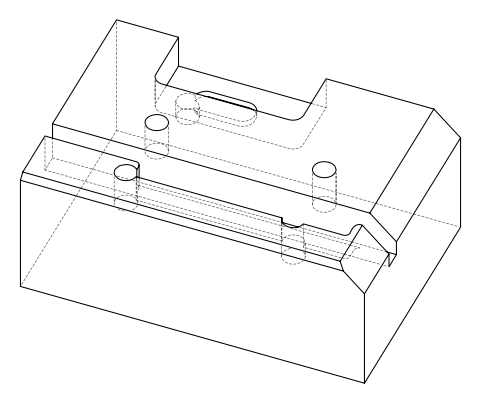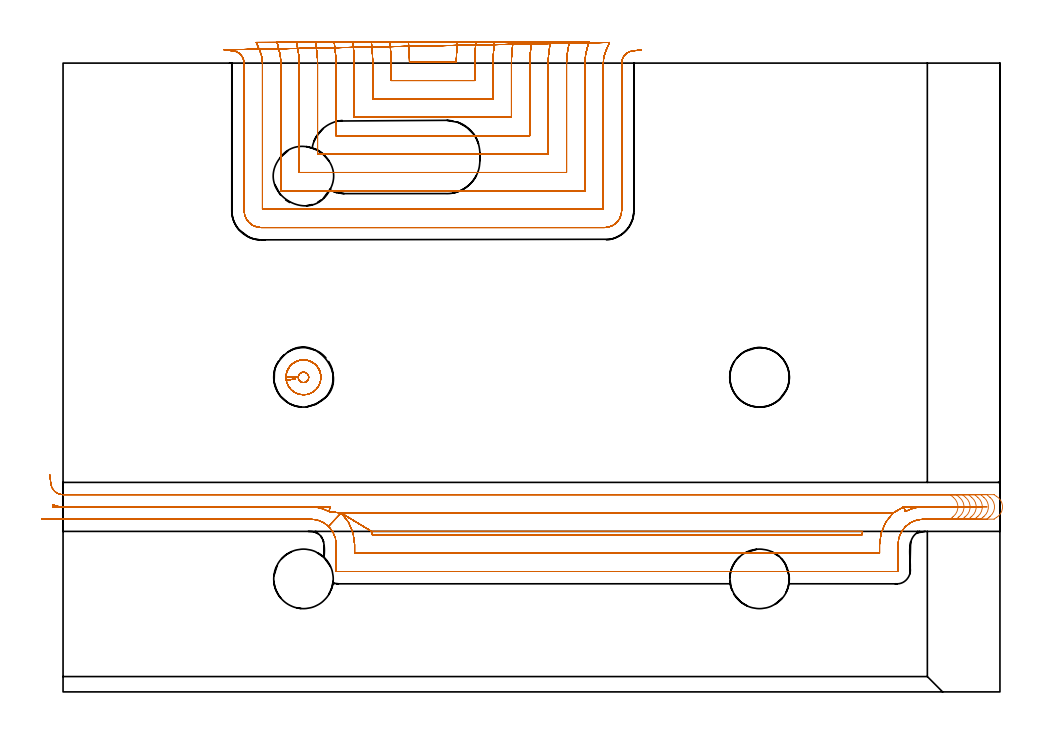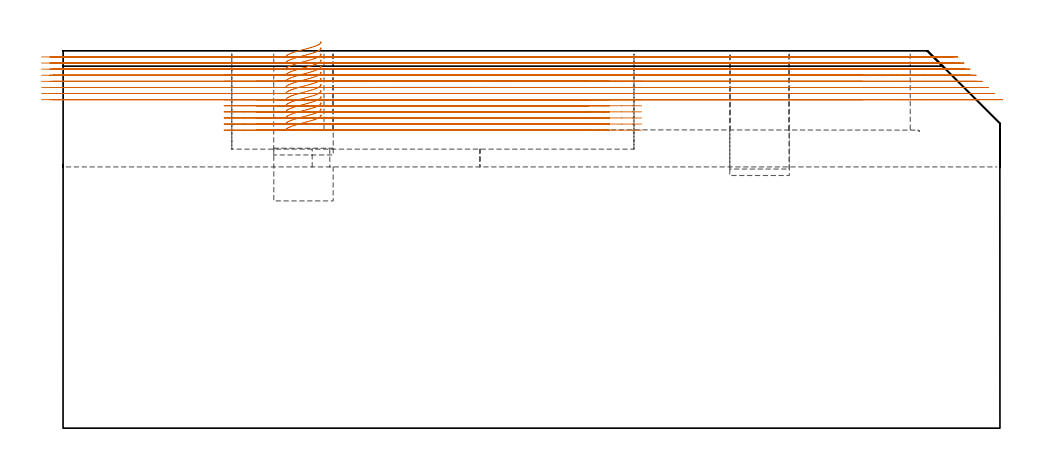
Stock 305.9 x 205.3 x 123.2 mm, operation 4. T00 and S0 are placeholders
(PLAN: 14 operations, 7 tool changes, 154.8 min)
(1 AREA_MILL | FG_CHAMFER_SURFACE | UGT0205_001 | 4.03 min | 17022 mm3)
(2 AREA_MILL_1 | FG_CHAMFER_SURFACE_1 | UGT0205_001 | 10.15 min | 40128 mm3)
(3 AREA_MILL_2 | FG_CHAMFER_SURFACE_2 | UGT0205_001 | 4.74 min | 3551 mm3)
(4 MILL_OPEN_POCKET | POCKET_OPEN | NXT0201_009 | Follow Part, ap 2, ae 75% | 119.11 min | 418140 mm3)
(5 MILL_OPEN_POCKET_1 | POCKET_OPEN_1 | NXT0201_012 | Follow Part, ap 4, ae 75% | 1.21 min | 14611 mm3)
(6 MILL_SLOT | SLOT_PARTIAL_RECTANGULAR | NXT0201_012 | Follow Part, ap 4, ae 75% | 5.15 min | 39175 mm3)
(7 MILL_RECTANGULAR_SLOT | SLOT_RECTANGULAR | NXT0201_011 | Follow Part, ap 3, ae 75% | 6.76 min | 58748 mm3)
(8 MILL_BLIND_HOLE_FROM_SOLID_MATERIAL | STEP1POCKET | NXT0201_012 | Spiral | 0.52 min | 9652 mm3)
(9 MILL_BLIND_HOLE_FROM_SOLID_MATERIAL_1 | STEP1POCKET_1 | NXT0201_012 | Spiral | 0.59 min | 7385 mm3)
(10 MILL_BLIND_HOLE_FROM_SOLID_MATERIAL_2 | STEP1POCKET_2 | NXT0201_012 | Spiral | 0.46 min | 1780 mm3)
(11 MILL_BLIND_HOLE_FROM_SOLID_MATERIAL_3 | STEP1POCKET_3 | NXT0201_012 | Spiral | 0.52 min | 3749 mm3)
(12 SPOT_DRILL | STEP1POCKET_4 | NXT0321_9005460120000 | 0.06 min | 182 mm3)
(13 DRILL_BLIND_HOLE_INTO_CENTER | STEP1POCKET_4 | NXT0301_128 | 0.08 min | 1522 mm3)
(14 MILL_ROUGH_BLIND_HOLE_CONTOUR | STEP1POCKET_4 | NXT0201_009 | Spiral | 1.47 min | 2857 mm3)
(TOOL UGT0205_001 | Chamfer Mill 20 x 3 x 45 deg. | D20 FL50 Z2)
(TOOL NXT0201_009 | ENDMILL 8mm [2P460-0800-NA 1630] | D8 FL26 Z6)
(TOOL NXT0201_012 | ENDMILL 16mm [2P460-1600-NA 1630] | D16 FL38 Z6)
(TOOL NXT0201_011 | ENDMILL 12mm [2P460-1200-NA 1630] | D12 FL38 Z6)
(TOOL NXT0321_9005460120000 | NC Spot Drill, 142deg, 12mm, Carbide, Uncoated | D12 PA142 FL30 Z2)
(TOOL NXT0301_128 | Carbide Drill 12mm [861.1-1200-036A1-GP GC34] | D12 PA150 FL37.4 Z2)
(OP 4 MILL_OPEN_POCKET, part 1 of 2)
G17 G21 G94 G90
T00 M6
G54
G17 G0 G90 X112.755 Y212.293 S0 M3
G43 Z133.2 H1
Z121.208
G94 G1 X112.962 Y209.3 F250.
G2 X113.099 Y205.6 R58. F500.
G1 X128.401
G2 X128.538 Y209.3 R58.
G1 X128.745 Y212.293 F250.
X106.715 Y212.291
X106.946 Y209.3
G2 X107.1 Y205.3 R52. F500.
G1 Y199.6
X134.4
Y205.3
G2 X134.554 Y209.3 R52.
G1 X134.785 Y212.291 F250.
X100.665 Y212.289
X100.926 Y209.3
G2 X101.1 Y205.3 R46. F500.
G1 Y193.6
X140.4
Y205.3
G2 X140.574 Y209.3 R46.
G1 X140.835 Y212.289 F250.
X94.599 Y212.285
X94.899 Y209.3
G2 X95.1 Y205.3 R40. F500.
G1 Y187.6
X146.4
Y205.3
G2 X146.601 Y209.3 R40.
G1 X146.901 Y212.285 F250.
X88.511 Y212.279
X88.864 Y209.3
G2 X89.1 Y205.3 R34. F500.
G1 Y181.6
X152.4
Y205.3
G2 X152.636 Y209.3 R34.
G1 X152.989 Y212.279 F250.
X82.384 Y212.269
X82.813 Y209.3
G2 X83.1 Y205.3 R28. F500.
G1 Y175.6
X158.4
Y205.3
G2 X158.687 Y209.3 R28.
G1 X159.116 Y212.269 F250.
X76.188 Y212.25
X76.733 Y209.3
G2 X77.1 Y205.3 R22. F500.
G1 Y169.6
X164.4
Y205.3
G2 X164.767 Y209.3 R22.
G1 X165.312 Y212.25 F250.
X69.842 Y212.205
X70.592 Y209.3
G2 X71.1 Y205.3 R16. F500.
G1 Y163.6
X170.4
Y205.3
G2 X170.908 Y209.3 R16.
G1 X171.658 Y212.205 F250.
X63.065 Y212.05
X64.265 Y209.3
G2 X65.1 Y205.3 R10. F500.
G1 Y157.6
X176.4
Y205.3
G2 X177.235 Y209.3 R10.
G1 X178.435 Y212.05 F250.
X52.611 Y209.637
X55.589 Y209.27
G2 X59.1 Y205.3 R4. F500.
G1 Y157.2
G3 X64.7 Y151.6 R5.6
G1 X176.8
G3 X182.4 Y157.2 R5.6
G1 Y205.3
G2 X185.911 Y209.27 R4.
G1 X188.889 Y209.637 F250.
G0 X112.755 Y212.293 Z119.215
G1 X112.962 Y209.3
G2 X113.099 Y205.6 R58. F500.
G1 X128.401
G2 X128.538 Y209.3 R58.
G1 X128.745 Y212.293 F250.
X106.715 Y212.291
X106.946 Y209.3
G2 X107.1 Y205.3 R52. F500.
G1 Y199.6
X134.4
Y205.3
G2 X134.554 Y209.3 R52.
G1 X134.785 Y212.291 F250.
X100.665 Y212.289
X100.926 Y209.3
G2 X101.1 Y205.3 R46. F500.
G1 Y193.6
X140.4
Y205.3
G2 X140.574 Y209.3 R46.
G1 X140.835 Y212.289 F250.
X94.599 Y212.285
X94.899 Y209.3
G2 X95.1 Y205.3 R40. F500.
G1 Y187.6
X146.4
Y205.3
G2 X146.601 Y209.3 R40.
G1 X146.901 Y212.285 F250.
X88.511 Y212.279
X88.864 Y209.3
G2 X89.1 Y205.3 R34. F500.
G1 Y181.6
X152.4
Y205.3
G2 X152.636 Y209.3 R34.
G1 X152.989 Y212.279 F250.
X82.384 Y212.269
X82.813 Y209.3
G2 X83.1 Y205.3 R28. F500.
G1 Y175.6
X158.4
Y205.3
G2 X158.687 Y209.3 R28.
G1 X159.116 Y212.269 F250.
X76.188 Y212.25
X76.733 Y209.3
G2 X77.1 Y205.3 R22. F500.
G1 Y169.6
X164.4
Y205.3
G2 X164.767 Y209.3 R22.
G1 X165.312 Y212.25 F250.
X69.842 Y212.205
X70.592 Y209.3
G2 X71.1 Y205.3 R16. F500.
G1 Y163.6
X170.4
Y205.3
G2 X170.908 Y209.3 R16.
G1 X171.658 Y212.205 F250.
X63.065 Y212.05
X64.265 Y209.3
G2 X65.1 Y205.3 R10. F500.
G1 Y157.6
X176.4
Y205.3
G2 X177.235 Y209.3 R10.
G1 X178.435 Y212.05 F250.
X52.611 Y209.637
X55.589 Y209.27
G2 X59.1 Y205.3 R4. F500.
G1 Y157.2
G3 X64.7 Y151.6 R5.6
G1 X176.8
G3 X182.4 Y157.2 R5.6
G1 Y205.3
G2 X185.911 Y209.27 R4.
G1 X188.889 Y209.637 F250.
G0 X112.755 Y212.293 Z117.223
G1 X112.962 Y209.3
G2 X113.099 Y205.6 R58. F500.
G1 X128.401
G2 X128.538 Y209.3 R58.
G1 X128.745 Y212.293 F250.
X106.715 Y212.291
X106.946 Y209.3
G2 X107.1 Y205.3 R52. F500.
G1 Y199.6
X134.4
Y205.3
G2 X134.554 Y209.3 R52.
G1 X134.785 Y212.291 F250.
X100.665 Y212.289
X100.926 Y209.3
G2 X101.1 Y205.3 R46. F500.
G1 Y193.6
X140.4
Y205.3
G2 X140.574 Y209.3 R46.
G1 X140.835 Y212.289 F250.
X94.599 Y212.285
X94.899 Y209.3
G2 X95.1 Y205.3 R40. F500.
G1 Y187.6
X146.4
Y205.3
G2 X146.601 Y209.3 R40.
G1 X146.901 Y212.285 F250.
X88.511 Y212.279
X88.864 Y209.3
G2 X89.1 Y205.3 R34. F500.
G1 Y181.6
X152.4
Y205.3
G2 X152.636 Y209.3 R34.
G1 X152.989 Y212.279 F250.
X82.384 Y212.269
X82.813 Y209.3
G2 X83.1 Y205.3 R28. F500.
G1 Y175.6
X158.4
Y205.3
G2 X158.687 Y209.3 R28.
G1 X159.116 Y212.269 F250.
X76.188 Y212.25
X76.733 Y209.3
G2 X77.1 Y205.3 R22. F500.
G1 Y169.6
X164.4
Y205.3
G2 X164.767 Y209.3 R22.
G1 X165.312 Y212.25 F250.
X69.842 Y212.205
X70.592 Y209.3
G2 X71.1 Y205.3 R16. F500.
G1 Y163.6
X170.4
Y205.3
G2 X170.908 Y209.3 R16.
G1 X171.658 Y212.205 F250.
X63.065 Y212.05
X64.265 Y209.3
G2 X65.1 Y205.3 R10. F500.
G1 Y157.6
X176.4
Y205.3
G2 X177.235 Y209.3 R10.
G1 X178.435 Y212.05 F250.
X52.611 Y209.637
X55.589 Y209.27
G2 X59.1 Y205.3 R4. F500.
G1 Y157.2
G3 X64.7 Y151.6 R5.6
G1 X176.8
G3 X182.4 Y157.2 R5.6
G1 Y205.3
G2 X185.911 Y209.27 R4.
G1 X188.889 Y209.637 F250.
G0 X112.755 Y212.293 Z115.231
G1 X112.962 Y209.3
G2 X113.099 Y205.6 R58. F500.
G1 X128.401
G2 X128.538 Y209.3 R58.
G1 X128.745 Y212.293 F250.
X106.715 Y212.291
X106.946 Y209.3
G2 X107.1 Y205.3 R52. F500.
G1 Y199.6
X134.4
Y205.3
G2 X134.554 Y209.3 R52.
G1 X134.785 Y212.291 F250.
X100.665 Y212.289
X100.926 Y209.3
G2 X101.1 Y205.3 R46. F500.
G1 Y193.6
X140.4
Y205.3
G2 X140.574 Y209.3 R46.
G1 X140.835 Y212.289 F250.
X94.599 Y212.285
X94.899 Y209.3
G2 X95.1 Y205.3 R40. F500.
G1 Y187.6
X146.4
Y205.3
G2 X146.601 Y209.3 R40.
G1 X146.901 Y212.285 F250.
X88.511 Y212.279
X88.864 Y209.3
G2 X89.1 Y205.3 R34. F500.
G1 Y181.6
X152.4
Y205.3
G2 X152.636 Y209.3 R34.
G1 X152.989 Y212.279 F250.
X82.384 Y212.269
X82.813 Y209.3
G2 X83.1 Y205.3 R28. F500.
G1 Y175.6
X158.4
Y205.3
G2 X158.687 Y209.3 R28.
G1 X159.116 Y212.269 F250.
X76.188 Y212.25
X76.733 Y209.3
G2 X77.1 Y205.3 R22. F500.
G1 Y169.6
X164.4
Y205.3
G2 X164.767 Y209.3 R22.
G1 X165.312 Y212.25 F250.
X69.842 Y212.205
X70.592 Y209.3
G2 X71.1 Y205.3 R16. F500.
G1 Y163.6
X170.4
Y205.3
G2 X170.908 Y209.3 R16.
G1 X171.658 Y212.205 F250.
X63.065 Y212.05
X64.265 Y209.3
G2 X65.1 Y205.3 R10. F500.
G1 Y157.6
X176.4
Y205.3
G2 X177.235 Y209.3 R10.
G1 X178.435 Y212.05 F250.
X52.611 Y209.637
X55.589 Y209.27
G2 X59.1 Y205.3 R4. F500.
G1 Y157.2
G3 X64.7 Y151.6 R5.6
G1 X176.8
G3 X182.4 Y157.2 R5.6
G1 Y205.3
G2 X185.911 Y209.27 R4.
G1 X188.889 Y209.637 F250.
G0 X112.755 Y212.293 Z113.238
G1 X112.962 Y209.3
G2 X113.099 Y205.6 R58. F500.
G1 X128.401
G2 X128.538 Y209.3 R58.
G1 X128.745 Y212.293 F250.
X106.715 Y212.291
X106.946 Y209.3
G2 X107.1 Y205.3 R52. F500.
G1 Y199.6
X134.4
Y205.3
G2 X134.554 Y209.3 R52.
G1 X134.785 Y212.291 F250.
X100.665 Y212.289
X100.926 Y209.3
G2 X101.1 Y205.3 R46. F500.
G1 Y193.6
X140.4
Y205.3
G2 X140.574 Y209.3 R46.
G1 X140.835 Y212.289 F250.
X94.599 Y212.285
X94.899 Y209.3
G2 X95.1 Y205.3 R40. F500.
G1 Y187.6
X146.4
Y205.3
G2 X146.601 Y209.3 R40.
G1 X146.901 Y212.285 F250.
X88.511 Y212.279
X88.864 Y209.3
G2 X89.1 Y205.3 R34. F500.
G1 Y181.6
X152.4
Y205.3
G2 X152.636 Y209.3 R34.
G1 X152.989 Y212.279 F250.
X82.384 Y212.269
X82.813 Y209.3
G2 X83.1 Y205.3 R28. F500.
G1 Y175.6
X158.4
Y205.3
G2 X158.687 Y209.3 R28.
G1 X159.116 Y212.269 F250.
X76.188 Y212.25
X76.733 Y209.3
G2 X77.1 Y205.3 R22. F500.
G1 Y169.6
X164.4
Y205.3
G2 X164.767 Y209.3 R22.
G1 X165.312 Y212.25 F250.
X69.842 Y212.205
X70.592 Y209.3
G2 X71.1 Y205.3 R16. F500.
G1 Y163.6
X170.4
Y205.3
G2 X170.908 Y209.3 R16.
G1 X171.658 Y212.205 F250.
X63.065 Y212.05
X64.265 Y209.3
G2 X65.1 Y205.3 R10. F500.
G1 Y157.6
X176.4
Y205.3
G2 X177.235 Y209.3 R10.
G1 X178.435 Y212.05 F250.
X52.611 Y209.637
X55.589 Y209.27
G2 X59.1 Y205.3 R4. F500.
G1 Y157.2
G3 X64.7 Y151.6 R5.6
G1 X176.8
G3 X182.4 Y157.2 R5.6
G1 Y205.3
G2 X185.911 Y209.27 R4.
G1 X188.889 Y209.637 F250.
G0 X112.755 Y212.293 Z111.246
G1 X112.962 Y209.3
G2 X113.099 Y205.6 R58. F500.
G1 X128.401
G2 X128.538 Y209.3 R58.
G1 X128.745 Y212.293 F250.
X106.715 Y212.291
X106.946 Y209.3
G2 X107.1 Y205.3 R52. F500.
G1 Y199.6
X134.4
Y205.3
G2 X134.554 Y209.3 R52.
G1 X134.785 Y212.291 F250.
X100.665 Y212.289
X100.926 Y209.3
G2 X101.1 Y205.3 R46. F500.
G1 Y193.6
X140.4
Y205.3
G2 X140.574 Y209.3 R46.
G1 X140.835 Y212.289 F250.
X94.599 Y212.285
X94.899 Y209.3
G2 X95.1 Y205.3 R40. F500.
G1 Y187.6
X146.4
Y205.3
G2 X146.601 Y209.3 R40.
G1 X146.901 Y212.285 F250.
X88.511 Y212.279
X88.864 Y209.3
G2 X89.1 Y205.3 R34. F500.
G1 Y181.6
X152.4
Y205.3
G2 X152.636 Y209.3 R34.
G1 X152.989 Y212.279 F250.
X82.384 Y212.269
X82.813 Y209.3
G2 X83.1 Y205.3 R28. F500.
G1 Y175.6
X158.4
Y205.3
G2 X158.687 Y209.3 R28.
G1 X159.116 Y212.269 F250.
X76.188 Y212.25
X76.733 Y209.3
G2 X77.1 Y205.3 R22. F500.
G1 Y169.6
X164.4
Y205.3
G2 X164.767 Y209.3 R22.
G1 X165.312 Y212.25 F250.
X69.842 Y212.205
X70.592 Y209.3
G2 X71.1 Y205.3 R16. F500.
G1 Y163.6
X170.4
Y205.3
G2 X170.908 Y209.3 R16.
G1 X171.658 Y212.205 F250.
X63.065 Y212.05
X64.265 Y209.3
G2 X65.1 Y205.3 R10. F500.
G1 Y157.6
X176.4
Y205.3
G2 X177.235 Y209.3 R10.
G1 X178.435 Y212.05 F250.
X52.611 Y209.637
X55.589 Y209.27
G2 X59.1 Y205.3 R4. F500.
G1 Y157.2
G3 X64.7 Y151.6 R5.6
G1 X176.8
G3 X182.4 Y157.2 R5.6
G1 Y205.3
G2 X185.911 Y209.27 R4.
G1 X188.889 Y209.637 F250.
G0 X112.755 Y212.293 Z109.254
G1 X112.962 Y209.3
G2 X113.099 Y205.6 R58. F500.
G1 X128.401
G2 X128.538 Y209.3 R58.
G1 X128.745 Y212.293 F250.
X106.715 Y212.291
X106.946 Y209.3
G2 X107.1 Y205.3 R52. F500.
G1 Y199.6
X134.4
Y205.3
G2 X134.554 Y209.3 R52.
G1 X134.785 Y212.291 F250.
X100.665 Y212.289
X100.926 Y209.3
G2 X101.1 Y205.3 R46. F500.
G1 Y193.6
X140.4
Y205.3
G2 X140.574 Y209.3 R46.
G1 X140.835 Y212.289 F250.
X94.599 Y212.285
X94.899 Y209.3
G2 X95.1 Y205.3 R40. F500.
G1 Y187.6
X146.4
Y205.3
G2 X146.601 Y209.3 R40.
G1 X146.901 Y212.285 F250.
X88.511 Y212.279
X88.864 Y209.3
G2 X89.1 Y205.3 R34. F500.
G1 Y181.6
X152.4
Y205.3
G2 X152.636 Y209.3 R34.
G1 X152.989 Y212.279 F250.
X82.384 Y212.269
X82.813 Y209.3
G2 X83.1 Y205.3 R28. F500.
G1 Y175.6
X158.4
Y205.3
G2 X158.687 Y209.3 R28.
G1 X159.116 Y212.269 F250.
X76.188 Y212.25
X76.733 Y209.3
G2 X77.1 Y205.3 R22. F500.
G1 Y169.6
X164.4
Y205.3
G2 X164.767 Y209.3 R22.
G1 X165.312 Y212.25 F250.
X69.842 Y212.205
X70.592 Y209.3
G2 X71.1 Y205.3 R16. F500.
G1 Y163.6
X170.4
Y205.3
G2 X170.908 Y209.3 R16.
G1 X171.658 Y212.205 F250.
X63.065 Y212.05
X64.265 Y209.3
G2 X65.1 Y205.3 R10. F500.
G1 Y157.6
X176.4
Y205.3
G2 X177.235 Y209.3 R10.
G1 X178.435 Y212.05 F250.
X52.611 Y209.637
X55.589 Y209.27
G2 X59.1 Y205.3 R4. F500.
G1 Y157.2
G3 X64.7 Y151.6 R5.6
G1 X176.8
G3 X182.4 Y157.2 R5.6
G1 Y205.3
G2 X185.911 Y209.27 R4.
G1 X188.889 Y209.637 F250.
G0 X112.755 Y212.293 Z107.261
G1 X112.962 Y209.3
G2 X113.099 Y205.6 R58. F500.
G1 X128.401
G2 X128.538 Y209.3 R58.
G1 X128.745 Y212.293 F250.
X106.715 Y212.291
X106.946 Y209.3
G2 X107.1 Y205.3 R52. F500.
G1 Y199.6
X134.4
Y205.3
G2 X134.554 Y209.3 R52.
G1 X134.785 Y212.291 F250.
X100.665 Y212.289
X100.926 Y209.3
G2 X101.1 Y205.3 R46. F500.
G1 Y193.6
X140.4
Y205.3
G2 X140.574 Y209.3 R46.
G1 X140.835 Y212.289 F250.
X94.599 Y212.285
X94.899 Y209.3
G2 X95.1 Y205.3 R40. F500.
G1 Y187.6
X146.4
Y205.3
G2 X146.601 Y209.3 R40.
G1 X146.901 Y212.285 F250.
X88.511 Y212.279
X88.864 Y209.3
G2 X89.1 Y205.3 R34. F500.
G1 Y181.6
X152.4
Y205.3
G2 X152.636 Y209.3 R34.
G1 X152.989 Y212.279 F250.
X82.384 Y212.269
X82.813 Y209.3
G2 X83.1 Y205.3 R28. F500.
G1 Y175.6
X158.4
Y205.3
G2 X158.687 Y209.3 R28.
G1 X159.116 Y212.269 F250.
X76.188 Y212.25
X76.733 Y209.3
G2 X77.1 Y205.3 R22. F500.
G1 Y169.6
X164.4
Y205.3
G2 X164.767 Y209.3 R22.
G1 X165.312 Y212.25 F250.
X69.842 Y212.205
X70.592 Y209.3
G2 X71.1 Y205.3 R16. F500.
G1 Y163.6
X170.4
Y205.3
G2 X170.908 Y209.3 R16.
G1 X171.658 Y212.205 F250.
X63.065 Y212.05
X64.265 Y209.3
G2 X65.1 Y205.3 R10. F500.
G1 Y157.6
X176.4
Y205.3
G2 X177.235 Y209.3 R10.
G1 X178.435 Y212.05 F250.
X52.611 Y209.637
X55.589 Y209.27
G2 X59.1 Y205.3 R4. F500.
G1 Y157.2
G3 X64.7 Y151.6 R5.6
G1 X176.8
G3 X182.4 Y157.2 R5.6
G1 Y205.3
G2 X185.911 Y209.27 R4.
G1 X188.889 Y209.637 F250.
G0 X112.755 Y212.293 Z105.269
G1 X112.962 Y209.3
G2 X113.099 Y205.6 R58. F500.
G1 X128.401
G2 X128.538 Y209.3 R58.
G1 X128.745 Y212.293 F250.
X106.715 Y212.291
X106.946 Y209.3
G2 X107.1 Y205.3 R52. F500.
G1 Y199.6
X134.4
Y205.3
G2 X134.554 Y209.3 R52.
G1 X134.785 Y212.291 F250.
X100.665 Y212.289
X100.926 Y209.3
G2 X101.1 Y205.3 R46. F500.
G1 Y193.6
X140.4
Y205.3
G2 X140.574 Y209.3 R46.
G1 X140.835 Y212.289 F250.
X94.599 Y212.285
X94.899 Y209.3
G2 X95.1 Y205.3 R40. F500.
G1 Y187.6
X146.4
Y205.3
G2 X146.601 Y209.3 R40.
G1 X146.901 Y212.285 F250.
X88.511 Y212.279
X88.864 Y209.3
G2 X89.1 Y205.3 R34. F500.
G1 Y181.6
X152.4
Y205.3
G2 X152.636 Y209.3 R34.
G1 X152.989 Y212.279 F250.
X82.384 Y212.269
X82.813 Y209.3
G2 X83.1 Y205.3 R28. F500.
G1 Y175.6
X158.4
Y205.3
G2 X158.687 Y209.3 R28.
G1 X159.116 Y212.269 F250.
X76.188 Y212.25
X76.733 Y209.3
G2 X77.1 Y205.3 R22. F500.
G1 Y169.6
X164.4
Y205.3
G2 X164.767 Y209.3 R22.
G1 X165.312 Y212.25 F250.
X69.842 Y212.205
X70.592 Y209.3
G2 X71.1 Y205.3 R16. F500.
G1 Y163.6
X170.4
Y205.3
G2 X170.908 Y209.3 R16.
G1 X171.658 Y212.205 F250.
X63.065 Y212.05
X64.265 Y209.3
G2 X65.1 Y205.3 R10. F500.
G1 Y157.6
X176.4
Y205.3
G2 X177.235 Y209.3 R10.
G1 X178.435 Y212.05 F250.
X52.611 Y209.637
X55.589 Y209.27
G2 X59.1 Y205.3 R4. F500.
G1 Y157.2
G3 X64.7 Y151.6 R5.6
G1 X176.8
G3 X182.4 Y157.2 R5.6
G1 Y205.3
G2 X185.911 Y209.27 R4.
G1 X188.889 Y209.637 F250.
G0 X112.755 Y212.293 Z103.277
G1 X112.962 Y209.3
G2 X113.099 Y205.6 R58. F500.
G1 X128.401
G2 X128.538 Y209.3 R58.
G1 X128.745 Y212.293 F250.
X106.715 Y212.291
X106.946 Y209.3
G2 X107.1 Y205.3 R52. F500.
G1 Y199.6
X134.4
Y205.3
G2 X134.554 Y209.3 R52.
G1 X134.785 Y212.291 F250.
X100.665 Y212.289
X100.926 Y209.3
G2 X101.1 Y205.3 R46. F500.
G1 Y193.6
X140.4
Y205.3
G2 X140.574 Y209.3 R46.
G1 X140.835 Y212.289 F250.
X94.599 Y212.285
X94.899 Y209.3
G2 X95.1 Y205.3 R40. F500.
G1 Y187.6
X146.4
Y205.3
G2 X146.601 Y209.3 R40.
G1 X146.901 Y212.285 F250.
X88.511 Y212.279
X88.864 Y209.3
G2 X89.1 Y205.3 R34. F500.
G1 Y181.6
X152.4
Y205.3
G2 X152.636 Y209.3 R34.
G1 X152.989 Y212.279 F250.
X82.384 Y212.269
X82.813 Y209.3
G2 X83.1 Y205.3 R28. F500.
G1 Y175.6
X158.4
Y205.3
G2 X158.687 Y209.3 R28.
G1 X159.116 Y212.269 F250.
X76.188 Y212.25
X76.733 Y209.3
G2 X77.1 Y205.3 R22. F500.
G1 Y169.6
X164.4
Y205.3
G2 X164.767 Y209.3 R22.
G1 X165.312 Y212.25 F250.
X69.842 Y212.205
X70.592 Y209.3
G2 X71.1 Y205.3 R16. F500.
G1 Y163.6
X170.4
Y205.3
G2 X170.908 Y209.3 R16.
G1 X171.658 Y212.205 F250.
X63.065 Y212.05
X64.265 Y209.3
G2 X65.1 Y205.3 R10. F500.
G1 Y157.6
X176.4
Y205.3
G2 X177.235 Y209.3 R10.
G1 X178.435 Y212.05 F250.
X52.611 Y209.637
X55.589 Y209.27
G2 X59.1 Y205.3 R4. F500.
G1 Y157.2
G3 X64.7 Y151.6 R5.6
G1 X176.8
G3 X182.4 Y157.2 R5.6
G1 Y205.3
G2 X185.911 Y209.27 R4.
G1 X188.889 Y209.637 F250.
G0 X112.755 Y212.293 Z101.285
G1 X112.962 Y209.3
G2 X113.099 Y205.6 R58. F500.
G1 X128.401
G2 X128.538 Y209.3 R58.
G1 X128.745 Y212.293 F250.
X106.715 Y212.291
X106.946 Y209.3
G2 X107.1 Y205.3 R52. F500.
G1 Y199.6
X134.4
Y205.3
G2 X134.554 Y209.3 R52.
G1 X134.785 Y212.291 F250.
X100.665 Y212.289
X100.926 Y209.3
G2 X101.1 Y205.3 R46. F500.
G1 Y193.6
X140.4
Y205.3
G2 X140.574 Y209.3 R46.
G1 X140.835 Y212.289 F250.
X94.599 Y212.285
X94.899 Y209.3
G2 X95.1 Y205.3 R40. F500.
G1 Y187.6
X146.4
Y205.3
G2 X146.601 Y209.3 R40.
G1 X146.901 Y212.285 F250.
X88.511 Y212.279
X88.864 Y209.3
G2 X89.1 Y205.3 R34. F500.
G1 Y181.6
X152.4
Y205.3
G2 X152.636 Y209.3 R34.
G1 X152.989 Y212.279 F250.
X82.384 Y212.269
X82.813 Y209.3
G2 X83.1 Y205.3 R28. F500.
G1 Y175.6
X158.4
Y205.3
G2 X158.687 Y209.3 R28.
G1 X159.116 Y212.269 F250.
X76.188 Y212.25
X76.733 Y209.3
G2 X77.1 Y205.3 R22. F500.
G1 Y169.6
X164.4
Y205.3
G2 X164.767 Y209.3 R22.
G1 X165.312 Y212.25 F250.
X69.842 Y212.205
X70.592 Y209.3
G2 X71.1 Y205.3 R16. F500.
G1 Y163.6
X170.4
Y205.3
G2 X170.908 Y209.3 R16.
G1 X171.658 Y212.205 F250.
X63.065 Y212.05
X64.265 Y209.3
G2 X65.1 Y205.3 R10. F500.
G1 Y157.6
X176.4
Y205.3
G2 X177.235 Y209.3 R10.
G1 X178.435 Y212.05 F250.
X52.611 Y209.637
X55.589 Y209.27
G2 X59.1 Y205.3 R4. F500.
G1 Y157.2
G3 X64.7 Y151.6 R5.6
G1 X176.8
G3 X182.4 Y157.2 R5.6
G1 Y205.3
G2 X185.911 Y209.27 R4.
G1 X188.889 Y209.637 F250.
G0 X112.755 Y212.293 Z99.292
G1 X112.962 Y209.3
G2 X113.099 Y205.6 R58. F500.
G1 X128.401
G2 X128.538 Y209.3 R58.
G1 X128.745 Y212.293 F250.
X106.715 Y212.291
X106.946 Y209.3
G2 X107.1 Y205.3 R52. F500.
G1 Y199.6
X134.4
Y205.3
G2 X134.554 Y209.3 R52.
G1 X134.785 Y212.291 F250.
X100.665 Y212.289
X100.926 Y209.3
G2 X101.1 Y205.3 R46. F500.
G1 Y193.6
X140.4
Y205.3
G2 X140.574 Y209.3 R46.
G1 X140.835 Y212.289 F250.
X94.599 Y212.285
X94.899 Y209.3
G2 X95.1 Y205.3 R40. F500.
G1 Y187.6
X146.4
Y205.3
G2 X146.601 Y209.3 R40.
G1 X146.901 Y212.285 F250.
X88.511 Y212.279
X88.864 Y209.3
G2 X89.1 Y205.3 R34. F500.
G1 Y181.6
X152.4
Y205.3
G2 X152.636 Y209.3 R34.
G1 X152.989 Y212.279 F250.
X82.384 Y212.269
X82.813 Y209.3
G2 X83.1 Y205.3 R28. F500.
G1 Y175.6
X158.4
Y205.3
G2 X158.687 Y209.3 R28.
G1 X159.116 Y212.269 F250.
X76.188 Y212.25
X76.733 Y209.3
G2 X77.1 Y205.3 R22. F500.
G1 Y169.6
X164.4
Y205.3
G2 X164.767 Y209.3 R22.
G1 X165.312 Y212.25 F250.
X69.842 Y212.205
X70.592 Y209.3
G2 X71.1 Y205.3 R16. F500.
G1 Y163.6
X170.4
Y205.3
G2 X170.908 Y209.3 R16.
G1 X171.658 Y212.205 F250.
X63.065 Y212.05
X64.265 Y209.3
G2 X65.1 Y205.3 R10. F500.
G1 Y157.6
X176.4
Y205.3
G2 X177.235 Y209.3 R10.
G1 X178.435 Y212.05 F250.
X52.611 Y209.637
X55.589 Y209.27
G2 X59.1 Y205.3 R4. F500.
G1 Y157.2
G3 X64.7 Y151.6 R5.6
G1 X176.8
G3 X182.4 Y157.2 R5.6
G1 Y205.3
G2 X185.911 Y209.27 R4.
G1 X188.889 Y209.637 F250.
G0 X112.755 Y212.293 Z97.3
G1 X112.962 Y209.3
G2 X113.099 Y205.6 R58. F500.
G1 X128.401
G2 X128.538 Y209.3 R58.
G1 X128.745 Y212.293 F250.
X106.715 Y212.291
X106.946 Y209.3
G2 X107.1 Y205.3 R52. F500.
G1 Y199.6
X134.4
Y205.3
G2 X134.554 Y209.3 R52.
G1 X134.785 Y212.291 F250.
X100.665 Y212.289
X100.926 Y209.3
G2 X101.1 Y205.3 R46. F500.
G1 Y193.6
X140.4
Y205.3
G2 X140.574 Y209.3 R46.
G1 X140.835 Y212.289 F250.
X94.599 Y212.285
X94.899 Y209.3
G2 X95.1 Y205.3 R40. F500.
G1 Y187.6
X146.4
Y205.3
G2 X146.601 Y209.3 R40.
G1 X146.901 Y212.285 F250.
X88.511 Y212.279
X88.864 Y209.3
G2 X89.1 Y205.3 R34. F500.
G1 Y181.6
X152.4
Y205.3
G2 X152.636 Y209.3 R34.
G1 X152.989 Y212.279 F250.
X82.384 Y212.269
X82.813 Y209.3
G2 X83.1 Y205.3 R28. F500.
G1 Y175.6
X158.4
Y205.3
G2 X158.687 Y209.3 R28.
G1 X159.116 Y212.269 F250.
X76.188 Y212.25
X76.733 Y209.3
G2 X77.1 Y205.3 R22. F500.
G1 Y169.6
X164.4
Y205.3
G2 X164.767 Y209.3 R22.
G1 X165.312 Y212.25 F250.
X69.842 Y212.205
X70.592 Y209.3
G2 X71.1 Y205.3 R16. F500.
G1 Y163.6
X170.4
Y205.3
G2 X170.908 Y209.3 R16.
G1 X171.658 Y212.205 F250.
X63.065 Y212.05
X64.265 Y209.3
G2 X65.1 Y205.3 R10. F500.
G1 Y157.6
X176.4
Y205.3
G2 X177.235 Y209.3 R10.
G1 X178.435 Y212.05 F250.
X52.611 Y209.637
X55.589 Y209.27
G2 X59.1 Y205.3 R4. F500.
G1 Y157.2
G3 X64.7 Y151.6 R5.6
G1 X176.8
G3 X182.4 Y157.2 R5.6
G1 Y205.3
G2 X185.911 Y209.27 R4.
G1 X188.889 Y209.637 F250.
G0 Z133.2
X84.153 Y101.984
Z126.2
G1 X84.2 Y102.461 Z126.071
Y102.939 Z125.943
X84.135 Y103.588 Z125.769
X83.997 Y104.225 Z125.594
X83.787 Y104.843 Z125.419
X83.508 Y105.432 Z125.244
X83.164 Y105.986 Z125.07
X82.758 Y106.497 Z124.895
X82.297 Y106.958 Z124.72
X81.786 Y107.364 Z124.545
X81.232 Y107.708 Z124.371
X80.643 Y107.987 Z124.196
X80.025 Y108.197 Z124.021
X79.388 Y108.335 Z123.846
X78.739 Y108.4 Z123.672
X78.261 Z123.544
X77.612 Y108.335 Z123.369
X76.975 Y108.197 Z123.194
X76.357 Y107.987 Z123.019
X75.768 Y107.708 Z122.844
X75.214 Y107.364 Z122.67
X74.703 Y106.958 Z122.495
X74.242 Y106.497 Z122.32
X73.836 Y105.986 Z122.145
X73.492 Y105.432 Z121.971
X73.213 Y104.843 Z121.796
X73.003 Y104.225 Z121.621
X72.865 Y103.588 Z121.446
X72.8 Y102.939 Z121.272
Y102.7 Z121.208
X76.8
G3 X78.5 Y101. R1.7 F500.
X76.8 Y102.7 R-1.7
G1 X72.8
G3 X78.5 Y97. R5.7
X72.8 Y102.7 R-5.7
X72.887 Y101.705 R5.7
G1 X75.841 Y102.229 F250.
G0 X84.153 Y101.984 Z124.208
G1 X84.2 Y102.461 Z124.079
Y102.939 Z123.951
X84.135 Y103.588 Z123.776
X83.997 Y104.225 Z123.602
X83.787 Y104.843 Z123.427
X83.508 Y105.432 Z123.252
X83.164 Y105.986 Z123.077
X82.758 Y106.497 Z122.903
X82.297 Y106.958 Z122.728
X81.786 Y107.364 Z122.553
X81.232 Y107.708 Z122.378
X80.643 Y107.987 Z122.204
X80.025 Y108.197 Z122.029
X79.388 Y108.335 Z121.854
X78.739 Y108.4 Z121.679
X78.261 Z121.551
X77.612 Y108.335 Z121.376
X76.975 Y108.197 Z121.202
X76.357 Y107.987 Z121.027
X75.768 Y107.708 Z120.852
X75.214 Y107.364 Z120.677
X74.703 Y106.958 Z120.503
X74.242 Y106.497 Z120.328
X73.836 Y105.986 Z120.153
X73.492 Y105.432 Z119.978
X73.213 Y104.843 Z119.804
X73.003 Y104.225 Z119.629
X72.865 Y103.588 Z119.454
X72.8 Y102.939 Z119.279
Y102.7 Z119.215
X76.8
G3 X78.5 Y101. R1.7 F500.
X76.8 Y102.7 R-1.7
G1 X72.8
G3 X78.5 Y97. R5.7
X72.8 Y102.7 R-5.7
X72.887 Y101.705 R5.7
G1 X75.841 Y102.229 F250.
G0 X84.153 Y101.984 Z122.215
G1 X84.2 Y102.461 Z122.087
Y102.939 Z121.959
X84.135 Y103.588 Z121.784
X83.997 Y104.225 Z121.609
X83.787 Y104.843 Z121.435
X83.508 Y105.432 Z121.26
X83.164 Y105.986 Z121.085
X82.758 Y106.497 Z120.91
X82.297 Y106.958 Z120.735
X81.786 Y107.364 Z120.561
X81.232 Y107.708 Z120.386
X80.643 Y107.987 Z120.211
X80.025 Y108.197 Z120.036
X79.388 Y108.335 Z119.862
X78.739 Y108.4 Z119.687
X78.261 Z119.559
X77.612 Y108.335 Z119.384
X76.975 Y108.197 Z119.209
X76.357 Y107.987 Z119.035
X75.768 Y107.708 Z118.86
X75.214 Y107.364 Z118.685
X74.703 Y106.958 Z118.51
X74.242 Y106.497 Z118.336
X73.836 Y105.986 Z118.161
X73.492 Y105.432 Z117.986
X73.213 Y104.843 Z117.811
X73.003 Y104.225 Z117.637
X72.865 Y103.588 Z117.462
X72.8 Y102.939 Z117.287
Y102.7 Z117.223
X76.8
G3 X78.5 Y101. R1.7 F500.
X76.8 Y102.7 R-1.7
G1 X72.8
G3 X78.5 Y97. R5.7
X72.8 Y102.7 R-5.7
X72.887 Y101.705 R5.7
G1 X75.841 Y102.229 F250.
G0 X84.153 Y101.984 Z120.223
G1 X84.2 Y102.461 Z120.095
Y102.939 Z119.967
X84.135 Y103.588 Z119.792
X83.997 Y104.225 Z119.617
X83.787 Y104.843 Z119.442
X83.508 Y105.432 Z119.267
X83.164 Y105.986 Z119.093
X82.758 Y106.497 Z118.918
X82.297 Y106.958 Z118.743
X81.786 Y107.364 Z118.568
X81.232 Y107.708 Z118.394
X80.643 Y107.987 Z118.219
X80.025 Y108.197 Z118.044
X79.388 Y108.335 Z117.869
X78.739 Y108.4 Z117.695
X78.261 Z117.567
X77.612 Y108.335 Z117.392
X76.975 Y108.197 Z117.217
X76.357 Y107.987 Z117.042
X75.768 Y107.708 Z116.868
X75.214 Y107.364 Z116.693
X74.703 Y106.958 Z116.518
X74.242 Y106.497 Z116.343
X73.836 Y105.986 Z116.169
X73.492 Y105.432 Z115.994
X73.213 Y104.843 Z115.819
X73.003 Y104.225 Z115.644
X72.865 Y103.588 Z115.469
X72.8 Y102.939 Z115.295
Y102.7 Z115.231
X76.8
G3 X78.5 Y101. R1.7 F500.
X76.8 Y102.7 R-1.7
G1 X72.8
G3 X78.5 Y97. R5.7
X72.8 Y102.7 R-5.7
X72.887 Y101.705 R5.7
G1 X75.841 Y102.229 F250.
G0 X84.153 Y101.984 Z118.231
G1 X84.2 Y102.461 Z118.102
Y102.939 Z117.974
X84.135 Y103.588 Z117.799
X83.997 Y104.225 Z117.625
X83.787 Y104.843 Z117.45
X83.508 Y105.432 Z117.275
X83.164 Y105.986 Z117.1
X82.758 Y106.497 Z116.926
X82.297 Y106.958 Z116.751
X81.786 Y107.364 Z116.576
X81.232 Y107.708 Z116.401
X80.643 Y107.987 Z116.227
X80.025 Y108.197 Z116.052
X79.388 Y108.335 Z115.877
X78.739 Y108.4 Z115.702
X78.261 Z115.574
X77.612 Y108.335 Z115.4
X76.975 Y108.197 Z115.225
X76.357 Y107.987 Z115.05
X75.768 Y107.708 Z114.875
X75.214 Y107.364 Z114.701
X74.703 Y106.958 Z114.526
X74.242 Y106.497 Z114.351
X73.836 Y105.986 Z114.176
X73.492 Y105.432 Z114.001
X73.213 Y104.843 Z113.827
X73.003 Y104.225 Z113.652
X72.865 Y103.588 Z113.477
X72.8 Y102.939 Z113.302
Y102.7 Z113.238
X76.8
G3 X78.5 Y101. R1.7 F500.
X76.8 Y102.7 R-1.7
G1 X72.8
G3 X78.5 Y97. R5.7
X72.8 Y102.7 R-5.7
X72.887 Y101.705 R5.7
G1 X75.841 Y102.229 F250.
G0 X84.153 Y101.984 Z116.238
G1 X84.2 Y102.461 Z116.11
Y102.939 Z115.982
X84.135 Y103.588 Z115.807
X83.997 Y104.225 Z115.632
X83.787 Y104.843 Z115.458
X83.508 Y105.432 Z115.283
X83.164 Y105.986 Z115.108
X82.758 Y106.497 Z114.933
X82.297 Y106.958 Z114.759
X81.786 Y107.364 Z114.584
X81.232 Y107.708 Z114.409
X80.643 Y107.987 Z114.234
X80.025 Y108.197 Z114.06
X79.388 Y108.335 Z113.885
X78.739 Y108.4 Z113.71
X78.261 Z113.582
X77.612 Y108.335 Z113.407
X76.975 Y108.197 Z113.233
X76.357 Y107.987 Z113.058
X75.768 Y107.708 Z112.883
X75.214 Y107.364 Z112.708
X74.703 Y106.958 Z112.533
X74.242 Y106.497 Z112.359
X73.836 Y105.986 Z112.184
X73.492 Y105.432 Z112.009
X73.213 Y104.843 Z111.834
X73.003 Y104.225 Z111.66
X72.865 Y103.588 Z111.485
X72.8 Y102.939 Z111.31
Y102.7 Z111.246
X76.8
G3 X78.5 Y101. R1.7 F500.
X76.8 Y102.7 R-1.7
G1 X72.8
G3 X78.5 Y97. R5.7
X72.8 Y102.7 R-5.7
X72.887 Y101.705 R5.7
G1 X75.841 Y102.229 F250.
G0 X84.153 Y101.984 Z114.246
G1 X84.2 Y102.461 Z114.118
Y102.939 Z113.99
X84.135 Y103.588 Z113.815
X83.997 Y104.225 Z113.64
X83.787 Y104.843 Z113.465
X83.508 Y105.432 Z113.291
X83.164 Y105.986 Z113.116
X82.758 Y106.497 Z112.941
X82.297 Y106.958 Z112.766
X81.786 Y107.364 Z112.592
X81.232 Y107.708 Z112.417
X80.643 Y107.987 Z112.242
X80.025 Y108.197 Z112.067
X79.388 Y108.335 Z111.892
X78.739 Y108.4 Z111.718
X78.261 Z111.59
X77.612 Y108.335 Z111.415
X76.975 Y108.197 Z111.24
X76.357 Y107.987 Z111.065
X75.768 Y107.708 Z110.891
X75.214 Y107.364 Z110.716
X74.703 Y106.958 Z110.541
X74.242 Y106.497 Z110.366
X73.836 Y105.986 Z110.192
X73.492 Y105.432 Z110.017
X73.213 Y104.843 Z109.842
X73.003 Y104.225 Z109.667
X72.865 Y103.588 Z109.493
X72.8 Y102.939 Z109.318
Y102.7 Z109.254
X76.8
G3 X78.5 Y101. R1.7 F500.
X76.8 Y102.7 R-1.7
G1 X72.8
G3 X78.5 Y97. R5.7
X72.8 Y102.7 R-5.7
X72.887 Y101.705 R5.7
G1 X75.841 Y102.229 F250.
G0 X84.153 Y101.984 Z112.254
G1 X84.2 Y102.461 Z112.125
Y102.939 Z111.997
X84.135 Y103.588 Z111.823
X83.997 Y104.225 Z111.648
X83.787 Y104.843 Z111.473
X83.508 Y105.432 Z111.298
X83.164 Y105.986 Z111.124
X82.758 Y106.497 Z110.949
X82.297 Y106.958 Z110.774
X81.786 Y107.364 Z110.599
X81.232 Y107.708 Z110.424
X80.643 Y107.987 Z110.25
X80.025 Y108.197 Z110.075
X79.388 Y108.335 Z109.9
X78.739 Y108.4 Z109.725
X78.261 Z109.597
X77.612 Y108.335 Z109.423
X76.975 Y108.197 Z109.248
X76.357 Y107.987 Z109.073
X75.768 Y107.708 Z108.898
X75.214 Y107.364 Z108.724
X74.703 Y106.958 Z108.549
X74.242 Y106.497 Z108.374
X73.836 Y105.986 Z108.199
X73.492 Y105.432 Z108.025
X73.213 Y104.843 Z107.85
X73.003 Y104.225 Z107.675
X72.865 Y103.588 Z107.5
X72.8 Y102.939 Z107.325
Y102.7 Z107.261
X76.8
G3 X78.5 Y101. R1.7 F500.
X76.8 Y102.7 R-1.7
G1 X72.8
G3 X78.5 Y97. R5.7
X72.8 Y102.7 R-5.7
X72.887 Y101.705 R5.7
G1 X75.841 Y102.229 F250.
G0 X84.153 Y101.984 Z110.261
G1 X84.2 Y102.461 Z110.133
Y102.939 Z110.005
X84.135 Y103.588 Z109.83
X83.997 Y104.225 Z109.656
X83.787 Y104.843 Z109.481
X83.508 Y105.432 Z109.306
X83.164 Y105.986 Z109.131
X82.758 Y106.497 Z108.956
X82.297 Y106.958 Z108.782
X81.786 Y107.364 Z108.607
X81.232 Y107.708 Z108.432
X80.643 Y107.987 Z108.257
X80.025 Y108.197 Z108.083
X79.388 Y108.335 Z107.908
X78.739 Y108.4 Z107.733
X78.261 Z107.605
X77.612 Y108.335 Z107.43
X76.975 Y108.197 Z107.256
X76.357 Y107.987 Z107.081
X75.768 Y107.708 Z106.906
X75.214 Y107.364 Z106.731
X74.703 Y106.958 Z106.557
X74.242 Y106.497 Z106.382
X73.836 Y105.986 Z106.207
X73.492 Y105.432 Z106.032
X73.213 Y104.843 Z105.857
X73.003 Y104.225 Z105.683
X72.865 Y103.588 Z105.508
X72.8 Y102.939 Z105.333
Y102.7 Z105.269
X76.8
G3 X78.5 Y101. R1.7 F500.
X76.8 Y102.7 R-1.7
G1 X72.8
G3 X78.5 Y97. R5.7
X72.8 Y102.7 R-5.7
X72.887 Y101.705 R5.7
G1 X75.841 Y102.229 F250.
G0 X84.153 Y101.984 Z108.269
G1 X84.2 Y102.461 Z108.141
Y102.939 Z108.013
X84.135 Y103.588 Z107.838
X83.997 Y104.225 Z107.663
X83.787 Y104.843 Z107.488
X83.508 Y105.432 Z107.314
X83.164 Y105.986 Z107.139
X82.758 Y106.497 Z106.964
X82.297 Y106.958 Z106.789
X81.786 Y107.364 Z106.615
X81.232 Y107.708 Z106.44
X80.643 Y107.987 Z106.265
X80.025 Y108.197 Z106.09
X79.388 Y108.335 Z105.916
X78.739 Y108.4 Z105.741
X78.261 Z105.613
X77.612 Y108.335 Z105.438
X76.975 Y108.197 Z105.263
X76.357 Y107.987 Z105.089
X75.768 Y107.708 Z104.914
X75.214 Y107.364 Z104.739
X74.703 Y106.958 Z104.564
X74.242 Y106.497 Z104.389
X73.836 Y105.986 Z104.215
X73.492 Y105.432 Z104.04
X73.213 Y104.843 Z103.865
X73.003 Y104.225 Z103.69
X72.865 Y103.588 Z103.516
X72.8 Y102.939 Z103.341
Y102.7 Z103.277
X76.8
G3 X78.5 Y101. R1.7 F500.
X76.8 Y102.7 R-1.7
G1 X72.8
G3 X78.5 Y97. R5.7
X72.8 Y102.7 R-5.7
X72.887 Y101.705 R5.7
G1 X75.841 Y102.229 F250.
G0 X84.153 Y101.984 Z106.277
G1 X84.2 Y102.461 Z106.148
Y102.939 Z106.02
X84.135 Y103.588 Z105.846
X83.997 Y104.225 Z105.671
X83.787 Y104.843 Z105.496
X83.508 Y105.432 Z105.321
X83.164 Y105.986 Z105.147
X82.758 Y106.497 Z104.972
X82.297 Y106.958 Z104.797
X81.786 Y107.364 Z104.622
X81.232 Y107.708 Z104.448
X80.643 Y107.987 Z104.273
X80.025 Y108.197 Z104.098
X79.388 Y108.335 Z103.923
X78.739 Y108.4 Z103.749
X78.261 Z103.621
X77.612 Y108.335 Z103.446
X76.975 Y108.197 Z103.271
X76.357 Y107.987 Z103.096
X75.768 Y107.708 Z102.921
X75.214 Y107.364 Z102.747
X74.703 Y106.958 Z102.572
X74.242 Y106.497 Z102.397
X73.836 Y105.986 Z102.222
X73.492 Y105.432 Z102.048
X73.213 Y104.843 Z101.873
X73.003 Y104.225 Z101.698
X72.865 Y103.588 Z101.523
X72.8 Y102.939 Z101.349
Y102.7 Z101.285
X76.8
G3 X78.5 Y101. R1.7 F500.
X76.8 Y102.7 R-1.7
G1 X72.8
G3 X78.5 Y97. R5.7
X72.8 Y102.7 R-5.7
X72.887 Y101.705 R5.7
G1 X75.841 Y102.229 F250.
G0 X84.153 Y101.984 Z104.285
G1 X84.2 Y102.461 Z104.156
Y102.939 Z104.028
X84.135 Y103.588 Z103.853
X83.997 Y104.225 Z103.679
X83.787 Y104.843 Z103.504
X83.508 Y105.432 Z103.329
X83.164 Y105.986 Z103.154
X82.758 Y106.497 Z102.98
X82.297 Y106.958 Z102.805
X81.786 Y107.364 Z102.63
X81.232 Y107.708 Z102.455
X80.643 Y107.987 Z102.281
X80.025 Y108.197 Z102.106
X79.388 Y108.335 Z101.931
X78.739 Y108.4 Z101.756
X78.261 Z101.628
X77.612 Y108.335 Z101.453
X76.975 Y108.197 Z101.279
X76.357 Y107.987 Z101.104
X75.768 Y107.708 Z100.929
X75.214 Y107.364 Z100.754
X74.703 Y106.958 Z100.58
X74.242 Y106.497 Z100.405
X73.836 Y105.986 Z100.23
X73.492 Y105.432 Z100.055
X73.213 Y104.843 Z99.881
X73.003 Y104.225 Z99.706
X72.865 Y103.588 Z99.531
X72.8 Y102.939 Z99.356
Y102.7 Z99.292
X76.8
G3 X78.5 Y101. R1.7 F500.
X76.8 Y102.7 R-1.7
G1 X72.8
G3 X78.5 Y97. R5.7
X72.8 Y102.7 R-5.7
X72.887 Y101.705 R5.7
G1 X75.841 Y102.229 F250.
G0 X84.153 Y101.984 Z102.292
G1 X84.2 Y102.461 Z102.164
Y102.939 Z102.036
X84.135 Y103.588 Z101.861
X83.997 Y104.225 Z101.686
X83.787 Y104.843 Z101.512
X83.508 Y105.432 Z101.337
X83.164 Y105.986 Z101.162
X82.758 Y106.497 Z100.987
X82.297 Y106.958 Z100.813
X81.786 Y107.364 Z100.638
X81.232 Y107.708 Z100.463
X80.643 Y107.987 Z100.288
X80.025 Y108.197 Z100.113
X79.388 Y108.335 Z99.939
X78.739 Y108.4 Z99.764
X78.261 Z99.636
X77.612 Y108.335 Z99.461
X76.975 Y108.197 Z99.286
X76.357 Y107.987 Z99.112
X75.768 Y107.708 Z98.937
X75.214 Y107.364 Z98.762
X74.703 Y106.958 Z98.587
X74.242 Y106.497 Z98.413
X73.836 Y105.986 Z98.238
X73.492 Y105.432 Z98.063
X73.213 Y104.843 Z97.888
X73.003 Y104.225 Z97.714
X72.865 Y103.588 Z97.539
X72.8 Y102.939 Z97.364
Y102.7 Z97.3
X76.8
G3 X78.5 Y101. R1.7 F500.
X76.8 Y102.7 R-1.7
G1 X72.8
G3 X78.5 Y97. R5.7
X72.8 Y102.7 R-5.7
X72.887 Y101.705 R5.7
G1 X75.841 Y102.229 F250.
G0 Z133.2
X-7. Y56.4
Z121.208
G1 X-4.
X80.9 F500.
G2 X86.658 Y54.078 R8.3
G1 X90.82 Y58.4
X86.847 Y58.867
G3 X80.9 Y60.4 R12.3
G1 X-3.355
G3 X-3.228 Y61.08 R4.
X0. Y60.4 R8.
G1 X87.356
G3 X86.847 Y58.867 R4.
G1 X90.82 Y58.4
X100.739 Y52.4
G2 X100.946 Y51.3 R20.3
G1 X260.854
G2 X261.061 Y52.4 R20.3
G1 X100.739
X90.82 Y58.4
G2 X95.2 Y48.1 R14.3
G1 Y45.3
X266.6
Y48.1
G2 X270.98 Y58.4 R14.3
G1 X274.444 Y60.4
X289.732
G3 X290.199 Y60.427 R4.
G1 X290.198 Y60.371
G3 X289.72 Y60.4 R4.
G1 X280.9
G3 X274.953 Y58.867 R12.3
X274.444 Y60.4 R4.
G1 X270.98 Y58.4
X90.82
X86.658 Y54.078
G2 X89.2 Y48.1 R8.3
G1 Y39.386
X89.403 Y39.316
X89.449 Y39.294
X89.5 Y39.3
X272.3
G3 X272.6 Y39.6 R0.3
G1 Y48.1
G2 X280.9 Y56.4 R8.3
G1 X289.72
G2 X290.407 Y57.059 R6.07
G1 X290.706 Y57.304
G3 X290.696 Y63.507 R4.
G2 X289.732 Y64.4 R7.634
G1 X0.
G2 X-3.97 Y67.911 R4.
G1 X-4.337 Y70.889 F250.
G0 X-7. Y56.4 Z119.215
G1 X-4.
X80.9 F500.
G2 X86.658 Y54.078 R8.3
G1 X90.82 Y58.4
X86.847 Y58.867
G3 X80.9 Y60.4 R12.3
G1 X-3.355
G3 X-3.228 Y61.08 R4.
X0. Y60.4 R8.
G1 X87.356
G3 X86.847 Y58.867 R4.
G1 X90.82 Y58.4
X100.739 Y52.4
G2 X100.946 Y51.3 R20.3
G1 X260.854
G2 X261.061 Y52.4 R20.3
G1 X100.739
X90.82 Y58.4
G2 X95.2 Y48.1 R14.3
G1 Y45.3
X266.6
Y48.1
G2 X270.98 Y58.4 R14.3
G1 X274.444 Y60.4
X291.725
G3 X292.19 Y60.427 R4.
G1 Y60.371
G3 X291.71 Y60.4 R4.
G1 X280.9
G3 X274.953 Y58.867 R12.3
X274.444 Y60.4 R4.
G1 X270.98 Y58.4
X90.82
X86.658 Y54.078
G2 X89.2 Y48.1 R8.3
G1 Y39.386
X89.403 Y39.316
X89.449 Y39.294
X89.5 Y39.3
X272.3
G3 X272.6 Y39.6 R0.3
G1 Y48.1
G2 X280.9 Y56.4 R8.3
G1 X291.71
G2 X292.323 Y56.996 R6.023
G1 X292.505 Y57.146
X292.701 Y57.306
G3 X292.688 Y63.507 R4.
G2 X291.725 Y64.4 R7.603
G1 X0.
G2 X-3.97 Y67.911 R4.
G1 X-4.337 Y70.889 F250.
G0 X-7. Y56.4 Z117.223
G1 X-4.
X80.9 F500.
G2 X86.658 Y54.078 R8.3
G1 X90.82 Y58.4
X86.847 Y58.867
G3 X80.9 Y60.4 R12.3
G1 X-3.355
G3 X-3.228 Y61.08 R4.
X0. Y60.4 R8.
G1 X87.356
G3 X86.847 Y58.867 R4.
G1 X90.82 Y58.4
X100.739 Y52.4
G2 X100.946 Y51.3 R20.3
G1 X260.854
G2 X261.061 Y52.4 R20.3
G1 X100.739
X90.82 Y58.4
G2 X95.2 Y48.1 R14.3
G1 Y45.3
X266.6
Y48.1
G2 X270.98 Y58.4 R14.3
G1 X274.444 Y60.4
X293.717
G3 X294.185 Y60.427 R4.
G1 Y60.372
G3 X293.709 Y60.4 R4.
G1 X280.9
G3 X274.953 Y58.867 R12.3
X274.444 Y60.4 R4.
G1 X270.98 Y58.4
X90.82
X86.658 Y54.078
G2 X89.2 Y48.1 R8.3
G1 Y39.386
X89.403 Y39.316
X89.449 Y39.294
X89.5 Y39.3
X272.3
G3 X272.6 Y39.6 R0.3
G1 Y48.1
G2 X280.9 Y56.4 R8.3
G1 X293.709
G2 X294.452 Y57.109 R6.167
G1 X294.695 Y57.307
G3 X294.681 Y63.507 R4.
G2 X293.717 Y64.4 R7.581
G1 X0.
G2 X-3.97 Y67.911 R4.
G1 X-4.337 Y70.889 F250.
G0 X-7. Y56.4 Z115.231
G1 X-4.
X80.9 F500.
G2 X86.658 Y54.078 R8.3
G1 X90.82 Y58.4
X86.847 Y58.867
G3 X80.9 Y60.4 R12.3
G1 X-3.355
G3 X-3.228 Y61.08 R4.
X0. Y60.4 R8.
G1 X87.356
G3 X86.847 Y58.867 R4.
G1 X90.82 Y58.4
X100.739 Y52.4
G2 X100.946 Y51.3 R20.3
G1 X260.854
G2 X261.061 Y52.4 R20.3
G1 X100.739
X90.82 Y58.4
G2 X95.2 Y48.1 R14.3
G1 Y45.3
X266.6
Y48.1
G2 X270.98 Y58.4 R14.3
G1 X274.444 Y60.4
X295.709
G3 X296.176 Y60.427 R4.
G1 Y60.371
G3 X295.698 Y60.4 R4.
G1 X280.9
G3 X274.953 Y58.867 R12.3
X274.444 Y60.4 R4.
G1 X270.98 Y58.4
X90.82
X86.658 Y54.078
G2 X89.2 Y48.1 R8.3
G1 Y39.386
X89.403 Y39.316
X89.449 Y39.294
X89.5 Y39.3
X272.3
G3 X272.6 Y39.6 R0.3
G1 Y48.1
G2 X280.9 Y56.4 R8.3
G1 X295.698
G2 X296.372 Y57.049 R6.092
G1 X296.689 Y57.31
G3 X296.674 Y63.507 R4.
G2 X295.709 Y64.4 R7.547
G1 X0.
G2 X-3.97 Y67.911 R4.
G1 X-4.337 Y70.889 F250.
G0 X-7. Y56.4 Z113.238
G1 X-4.
X80.9 F500.
G2 X86.658 Y54.078 R8.3
G1 X90.82 Y58.4
X86.847 Y58.867
G3 X80.9 Y60.4 R12.3
G1 X-3.355
G3 X-3.228 Y61.08 R4.
X0. Y60.4 R8.
G1 X87.356
G3 X86.847 Y58.867 R4.
G1 X90.82 Y58.4
X100.739 Y52.4
G2 X100.946 Y51.3 R20.3
G1 X260.854
G2 X261.061 Y52.4 R20.3
G1 X100.739
X90.82 Y58.4
G2 X95.2 Y48.1 R14.3
G1 Y45.3
X266.6
Y48.1
G2 X270.98 Y58.4 R14.3
G1 X274.444 Y60.4
X297.702
G3 X298.167 Y60.427 R4.
G1 Y60.371
G3 X297.688 Y60.4 R4.
G1 X280.9
G3 X274.953 Y58.867 R12.3
X274.444 Y60.4 R4.
G1 X270.98 Y58.4
X90.82
X86.658 Y54.078
G2 X89.2 Y48.1 R8.3
G1 Y39.386
X89.403 Y39.316
X89.449 Y39.294
X89.5 Y39.3
X272.3
G3 X272.6 Y39.6 R0.3
G1 Y48.1
G2 X280.9 Y56.4 R8.3
G1 X297.688
G2 X298.307 Y57. R5.634
G1 X298.691 Y57.317
G3 X298.666 Y63.507 R4.
G2 X297.702 Y64.4 R7.519
G1 X0.
G2 X-3.97 Y67.911 R4.
G1 X-4.337 Y70.889 F250.
G0 X-7. Y56.4 Z111.246
G1 X-4.
X80.9 F500.
G2 X86.658 Y54.078 R8.3
G1 X90.82 Y58.4
X86.847 Y58.867
G3 X80.9 Y60.4 R12.3
G1 X-3.355
G3 X-3.228 Y61.08 R4.
X0. Y60.4 R8.
G1 X87.356
G3 X86.847 Y58.867 R4.
G1 X90.82 Y58.4
X100.739 Y52.4
G2 X100.946 Y51.3 R20.3
G1 X260.854
G2 X261.061 Y52.4 R20.3
G1 X100.739
X90.82 Y58.4
G2 X95.2 Y48.1 R14.3
G1 Y45.3
X266.6
Y48.1
G2 X270.98 Y58.4 R14.3
G1 X274.444 Y60.4
X299.694
G3 X300.159 Y60.427 R4.
G1 Y60.371
G3 X299.68 Y60.4 R4.
G1 X280.9
G3 X274.953 Y58.867 R12.3
X274.444 Y60.4 R4.
G1 X270.98 Y58.4
X90.82
X86.658 Y54.078
G2 X89.2 Y48.1 R8.3
G1 Y39.386
X89.403 Y39.316
X89.449 Y39.294
X89.5 Y39.3
X272.3
G3 X272.6 Y39.6 R0.3
G1 Y48.1
G2 X280.9 Y56.4 R8.3
G1 X299.68
G2 X300.308 Y57.007 R6.007
G1 X300.675 Y57.311
G3 X300.659 Y63.507 R4.
G2 X299.694 Y64.4 R7.498
G1 X0.
G2 X-3.97 Y67.911 R4.
G1 X-4.337 Y70.889 F250.
G0 X-7. Y56.4 Z109.254
G1 X-4.
X80.9 F500.
G2 X86.658 Y54.078 R8.3
G1 X90.82 Y58.4
X86.847 Y58.867
G3 X80.9 Y60.4 R12.3
G1 X-3.355
G3 X-3.228 Y61.08 R4.
X0. Y60.4 R8.
G1 X87.356
G3 X86.847 Y58.867 R4.
G1 X90.82 Y58.4
X100.739 Y52.4
G2 X100.946 Y51.3 R20.3
G1 X260.854
G2 X261.061 Y52.4 R20.3
G1 X100.739
X90.82 Y58.4
G2 X95.2 Y48.1 R14.3
G1 Y45.3
X266.6
Y48.1
G2 X270.98 Y58.4 R14.3
G1 X274.444 Y60.4
X301.677
X280.9
G3 X274.953 Y58.867 R12.3
X274.444 Y60.4 R4.
G1 X270.98 Y58.4
X90.82
X86.658 Y54.078
G2 X89.2 Y48.1 R8.3
G1 Y39.386
X89.403 Y39.316
X89.449 Y39.294
X89.5 Y39.3
X272.3
G3 X272.6 Y39.6 R0.3
G1 Y48.1
G2 X280.9 Y56.4 R8.3
G1 X301.677
X301.893 Y56.635
X301.928 Y56.67
X302.285 Y56.995
X302.463 Y57.141
X302.69 Y57.33
G3 X302.651 Y63.507 R4.
G2 X301.687 Y64.4 R7.479
G1 X0.
G2 X-3.97 Y67.911 R4.
G1 X-4.337 Y70.889 F250.
G0 X-7. Y56.4 Z107.261
G1 X-4.
X80.9 F500.
G2 X86.658 Y54.078 R8.3
G1 X90.82 Y58.4
X86.847 Y58.867
G3 X80.9 Y60.4 R12.3
G1 X-3.355
G3 X-3.228 Y61.08 R4.
X0. Y60.4 R8.
G1 X87.356
G3 X86.847 Y58.867 R4.
G1 X90.82 Y58.4
X100.739 Y52.4
G2 X100.946 Y51.3 R20.3
G1 X260.854
G2 X261.061 Y52.4 R20.3
G1 X100.739
X90.82 Y58.4
G2 X95.2 Y48.1 R14.3
G1 Y45.3
X266.6
Y48.1
G2 X270.98 Y58.4 R14.3
G1 X274.444 Y60.4
X299.377
X280.9
G3 X274.953 Y58.867 R12.3
X274.444 Y60.4 R4.
G1 X270.98 Y58.4
X90.82
X86.658 Y54.078
G2 X89.2 Y48.1 R8.3
G1 Y39.386
X89.403 Y39.316
X89.449 Y39.294
X89.5 Y39.3
X272.3
G3 X272.6 Y39.6 R0.3
G1 Y48.1
G2 X280.9 Y56.4 R8.3
G1 X303.996
G2 X304.718 Y56.922 R6.483
G3 X304.724 Y63.878 R4.
G2 X304.006 Y64.4 R5.585
G1 X0.
G2 X-3.97 Y67.911 R4.
G1 X-4.337 Y70.889 F250.
